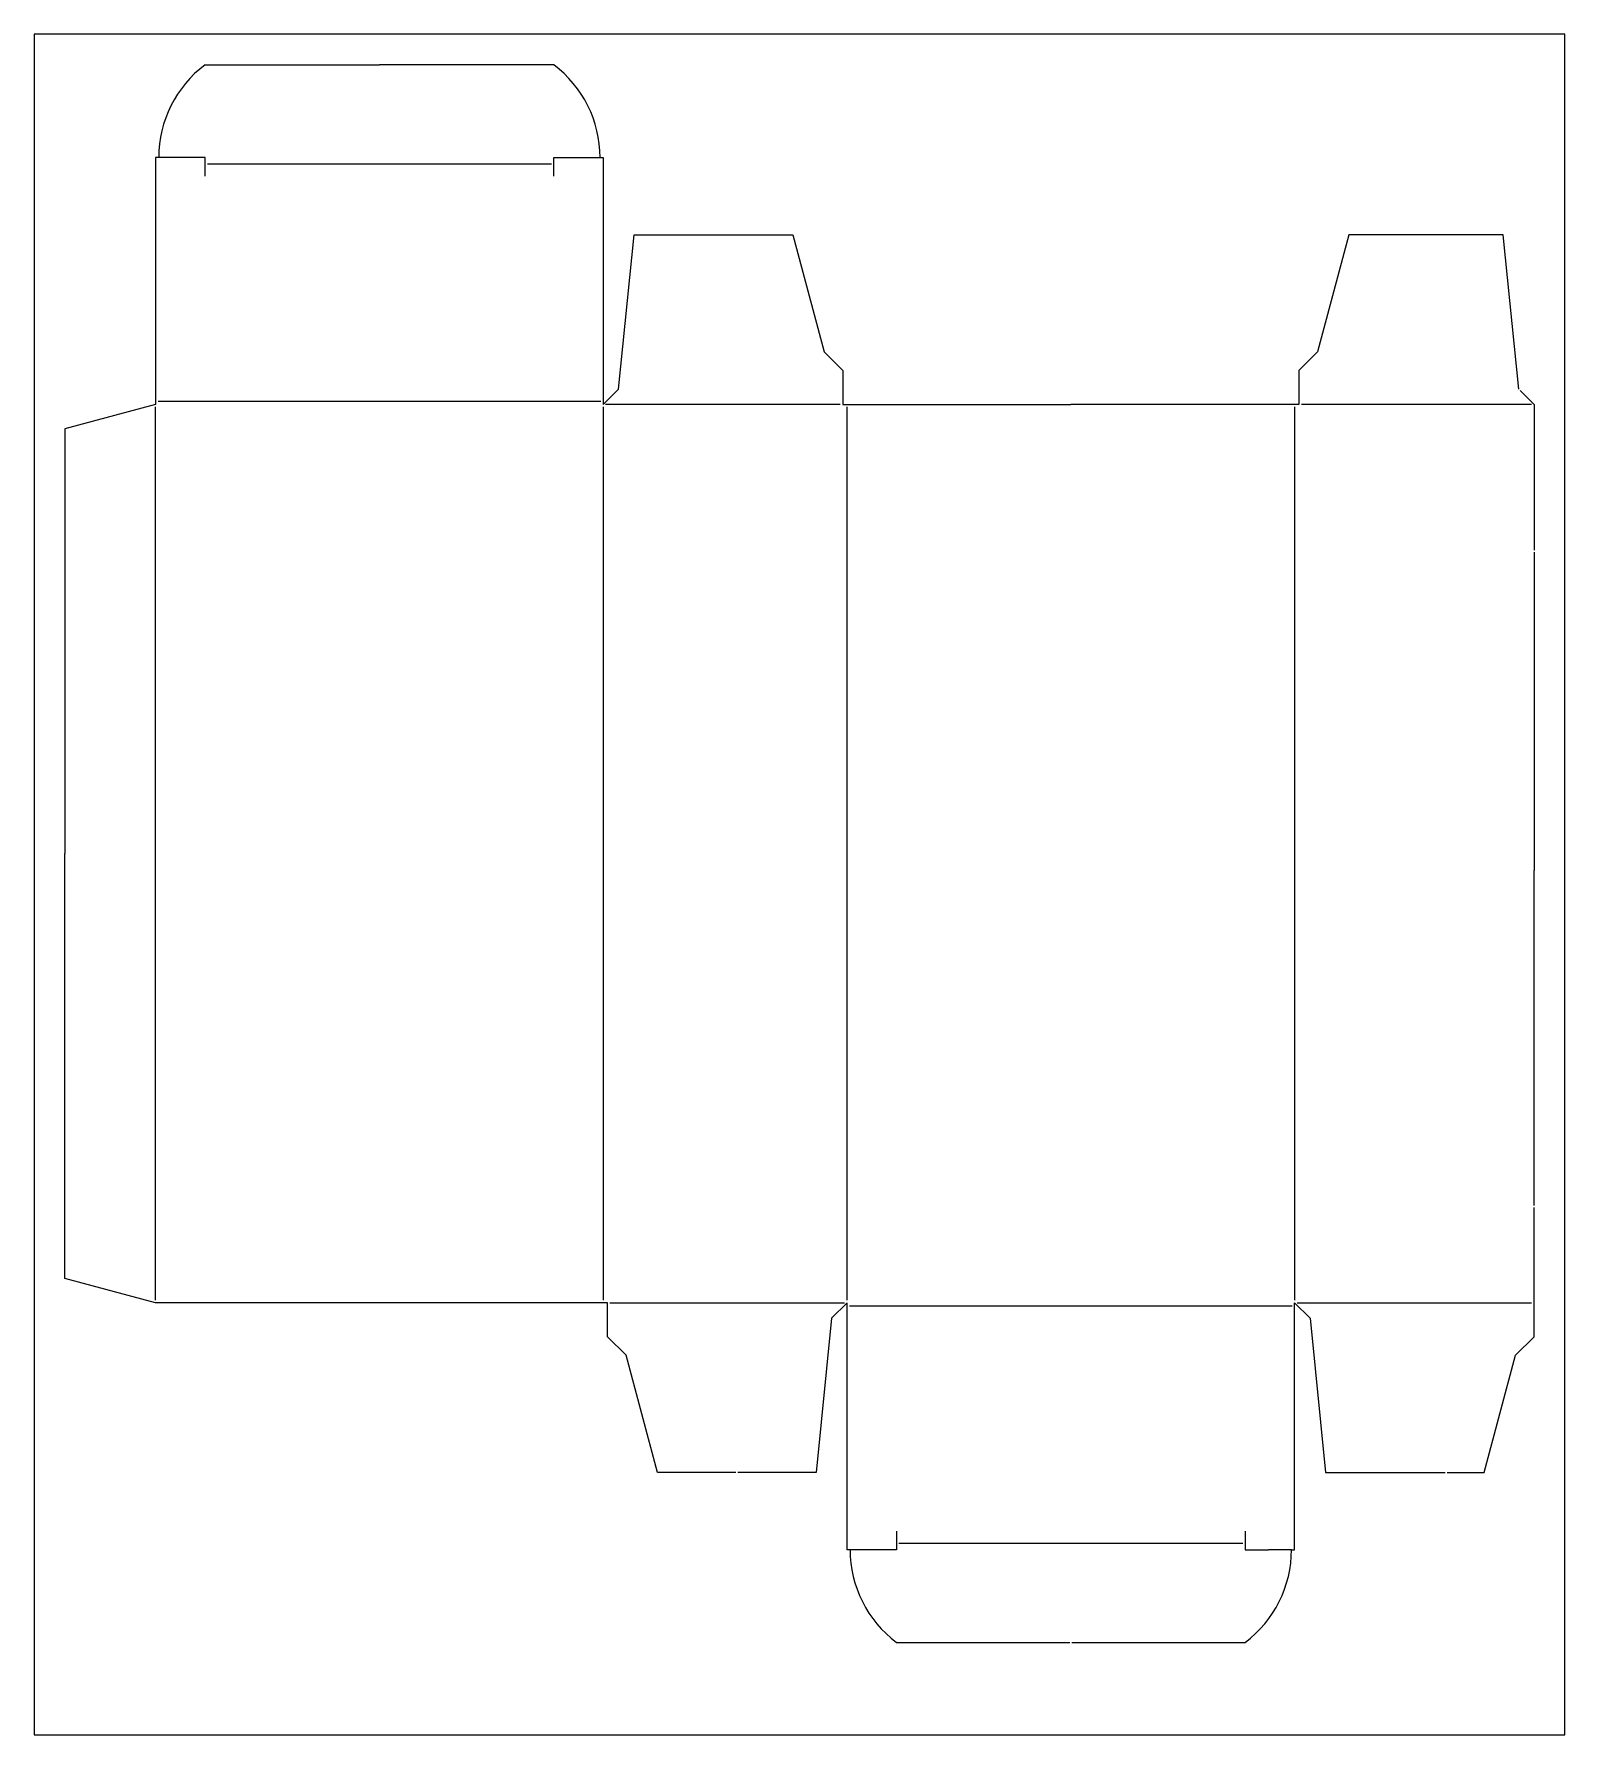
# Model space of a CAD drawing. Extents: x 0 to 248, y 0 to 276.
import ezdxf

# ---------------------------------------------------------------- set-up
doc = ezdxf.new("R2010")
doc.units = 0
for name, color, linetype in [('CreaseCrossGrain', 7, 'CONTINUOUS'), ('CreaseWithGrain', 7, 'CONTINUOUS'), ('Cutting', 7, 'CONTINUOUS'), ('Marking', 7, 'CONTINUOUS'), ('SheetSize', 7, 'CONTINUOUS')]:
    doc.layers.add(name, color=color, linetype=linetype)

msp = doc.modelspace()

# ---------------------------------------------------------------- linework, layer by layer
at = {"layer": 'CreaseCrossGrain', "color": 4, "linetype": 'CONTINUOUS'}
for p, q in [((19.7, 70.4), (19.7, 215.1)), ((92.2, 215.1), (92.2, 70.4)), ((131.7, 70.4), (131.7, 215.1)), ((204.2, 215.1), (204.2, 70.4))]:
    msp.add_line(p, q, dxfattribs=at)
at = {"layer": 'CreaseWithGrain', "color": 3, "linetype": 'CONTINUOUS'}
for p, q in [((28.1, 254.5), (83.8, 254.5)), ((91.8, 216), (20.1, 216)), ((130.6, 215.5), (92.6, 215.5)), ((242.6, 215.5), (205.3, 215.5)), ((93.3, 70), (131.3, 70)), ((132.1, 69.5), (203.8, 69.5)), ((204.6, 70), (242.6, 70)), ((195.8, 31), (140.1, 31))]:
    msp.add_line(p, q, dxfattribs=at)
at = {"layer": 'Cutting', "color": 1, "linetype": 'CONTINUOUS'}
for p, q in [((27.7, 270.5), (55.95, 270.5)), ((84.2, 270.5), (55.95, 270.5)), ((20.2, 255.5), (19.7, 255.5)), ((19.7, 255.5), (19.7, 215.5)), ((27.7, 255.5), (20.2, 255.5)), ((27.7, 254.5), (27.7, 255.5)), ((27.7, 252.5), (27.7, 254.5)), ((84.2, 254.5), (84.2, 255.5)), ((84.2, 255.5), (91.7, 255.5)), ((84.2, 252.5), (84.2, 254.5)), ((91.7, 255.5), (92.2, 255.5)), ((92.2, 255.5), (92.2, 215.5)), ((94.7, 218), (97.2, 243)), ((97.2, 243), (122.91, 243)), ((122.91, 243), (128, 224)), ((212.99, 243), (207.9, 224)), ((238, 243), (212.99, 243)), ((240.5, 218), (238, 243)), ((128, 224), (131, 221)), ((207.9, 224), (204.9, 221)), ((131, 221), (131, 215.5)), ((204.9, 221), (204.9, 215.5)), ((92.2, 215.5), (94.7, 218)), ((240.75, 217.75), (243, 215.5)), ((19.7, 215.5), (5, 211.56)), ((131, 215.5), (167.95, 215.5)), ((204.9, 215.5), (167.95, 215.5)), ((243, 215.5), (243, 191.92)), ((5, 211.56), (5, 142.75)), ((243, 191.57), (243, 140)), ((5, 73.94), (5, 142.75)), ((243, 85.77), (243, 140)), ((243, 64.5), (243, 85.42)), ((19.7, 70), (5, 73.94)), ((92.9, 70), (19.7, 70)), ((92.9, 64.5), (92.9, 70)), ((131.7, 70), (129.2, 67.5)), ((131.7, 69.5), (131.7, 70)), ((131.7, 30), (131.7, 69.5)), ((204.2, 69.5), (204.2, 70)), ((204.2, 70), (206.7, 67.5)), ((204.2, 30), (204.2, 69.5)), ((129.2, 67.5), (126.7, 42.5)), ((206.7, 67.5), (209.2, 42.5)), ((95.9, 61.5), (92.9, 64.5)), ((240, 61.5), (243, 64.5)), ((100.99, 42.5), (95.9, 61.5)), ((234.91, 42.5), (240, 61.5)), ((113.67, 42.5), (100.99, 42.5)), ((126.7, 42.5), (114.02, 42.5)), ((209.2, 42.5), (228.57, 42.5)), ((228.92, 42.5), (234.91, 42.5)), ((139.7, 33), (139.7, 31)), ((139.7, 31), (139.7, 30)), ((196.2, 33), (196.2, 31)), ((196.2, 31), (196.2, 30)), ((132.2, 30), (131.7, 30)), ((139.7, 30), (132.2, 30)), ((196.2, 30), (199.95, 30)), ((203.7, 30), (199.95, 30)), ((203.7, 30), (204.2, 30)), ((139.7, 15), (167.78, 15)), ((168.12, 15), (196.2, 15))]:
    msp.add_line(p, q, dxfattribs=at)
for centre, start, end in [((38.95, 255.5), 126.8699, 179.9999), ((72.95, 255.5), 0.0019, 53.1344), ((150.95, 30), -179.9982, -126.8656), ((184.95, 30), -53.1344, -0.0018)]:
    msp.add_arc(centre, 18.75, start, end, dxfattribs=at)
at = {"layer": 'Marking', "color": 200, "linetype": 'CONTINUOUS'}
for p, q in [((19.7, 172.75), (19.7, 192.75)), ((92.2, 192.75), (92.2, 172.75)), ((131.7, 172.75), (131.7, 192.75)), ((204.2, 192.75), (204.2, 172.75)), ((19.7, 132.75), (19.7, 152.75)), ((92.2, 152.75), (92.2, 132.75)), ((131.7, 132.75), (131.7, 152.75)), ((204.2, 152.75), (204.2, 132.75)), ((19.7, 92.75), (19.7, 112.75)), ((92.2, 112.75), (92.2, 92.75)), ((131.7, 92.75), (131.7, 112.75)), ((204.2, 112.75), (204.2, 92.75))]:
    msp.add_line(p, q, dxfattribs=at)
at = {"layer": 'SheetSize', "color": 6, "linetype": 'CONTINUOUS'}
for p, q in [((248, 275.5), (0, 275.5)), ((0, 275.5), (0, 0)), ((248, 0), (248, 275.5)), ((0, 0), (248, 0))]:
    msp.add_line(p, q, dxfattribs=at)

doc.saveas('drawing.dxf')
